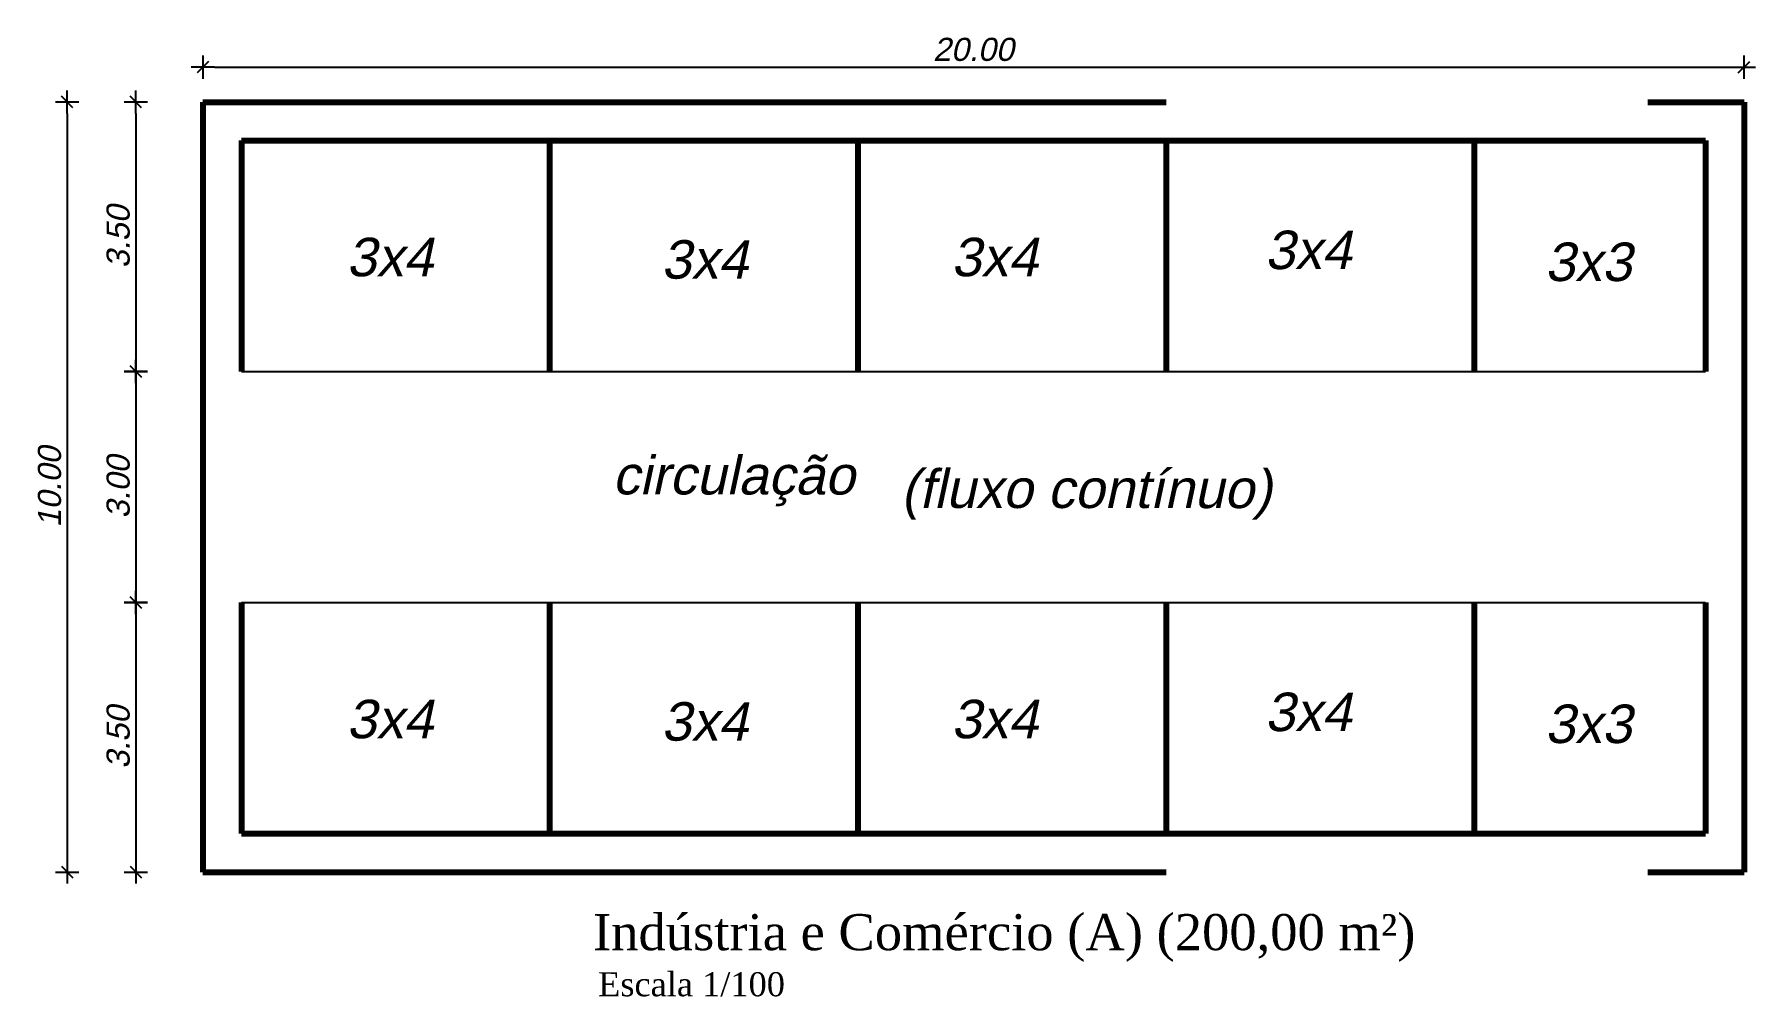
# Model space of a CAD drawing. Header units: metres. Extents: x 2113 to 5678, y -2764 to 956.
# Drawn here: x 3999.41 to 4021.75, y -1670.72 to -1658.22 of the extents above; entities that cross this region are included whole.
import ezdxf

# ---------------------------------------------------------------- set-up
doc = ezdxf.new("R2010")
doc.units = ezdxf.units.M
doc.header["$MEASUREMENT"] = 0
doc.linetypes.add('DASHED2', pattern=[0.375, 0.25, -0.125])
for name, color, linetype in [('COTASOK', 1, 'Continuous'), ('HACHURAS', 8, 'Continuous'), ('PAREDE', 7, 'Continuous')]:
    doc.layers.add(name, color=color, linetype=linetype)
doc.styles.add('JEF', font='times.ttf', dxfattribs={"height": 0.3})
doc.styles.add('util2000', font='arial.ttf', dxfattribs={"oblique": 12.000028})
doc.dimstyles.new('int_1-50_m_MS_50', dxfattribs={"dimscale": 0.05, "dimtxt": 3, "dimasz": 1.5, "dimexe": 1, "dimexo": 0, "dimgap": 0.75, "dimtad": 1, "dimzin": 1, "dimdsep": 46, "dimtxsty": 'util2000', "dimblk": '_U2_SETA01', "dimcen": 1.5, "dimse1": 1, "dimse2": 1, "dimclrd": 1, "dimclre": 1, "dimclrt": 1, "dimazin": 3, "dimtfac": 1, "dimtix": 1, "dimtmove": 1, "dimatfit": 3, "dimldrblk": '_U2_SETA02', "dimfxl": 1, "dimtzin": 12, "dimarcsym": 0})

# ---------------------------------------------------------------- blocks, each defined once
blk = doc.blocks.new('_U2_SETA01')
at = {"color": 0}
for p, q in [((-1, 0), (1, 0)), ((0, -1), (0, 1))]:
    blk.add_line(p, q, dxfattribs=at)
blk.add_line((-0.5, -0.5), (0.5, 0.5))
blk = doc.blocks.new('*D519')
at = {"layer": 'Defpoints', "color": 0, "ltscale": 0.3, "transparency": 16777216}
for p in [(4021.6, -1658.647), (4001.6, -1659.1), (4021.6, -1659.1)]:
    blk.add_point(p, dxfattribs=at)
at = {"layer": 'PAREDE', "color": 1, "lineweight": -2, "ltscale": 0.3, "transparency": 16777216}
blk.add_line((4001.75, -1658.647), (4021.45, -1658.647), dxfattribs=at)
at = {"layer": 'PAREDE', "color": 1, "lineweight": -2, "ltscale": 0.3, "transparency": 16777216, "xscale": 0.15, "yscale": 0.15, "zscale": 0.15, "rotation": 180}
blk.add_blockref('_U2_SETA01', (4001.6, -1658.647), dxfattribs=at)
at = {"layer": 'PAREDE', "color": 1, "lineweight": -2, "ltscale": 0.3, "transparency": 16777216, "xscale": 0.15, "yscale": 0.15, "zscale": 0.15}
blk.add_blockref('_U2_SETA01', (4021.6, -1658.647), dxfattribs=at)
at = {"layer": 'PAREDE', "color": 1, "ltscale": 0.3, "transparency": 16777216, "insert": (4011.6, -1658.418), "char_height": 0.3, "attachment_point": 5, "style": 'util2000'}
blk.add_mtext('20.00', dxfattribs=at)
blk = doc.blocks.new('_U2_SETA02')
blk.add_solid([(-1, -0.17), (0, 0), (-1, 0.17)])
blk = doc.blocks.new('*D351')
at = {"layer": 'Defpoints', "color": 0, "ltscale": 0.3, "transparency": 16777216}
for p in [(4001.579, -1659.1), (3999.839, -1669.1), (4001.927, -1669.1)]:
    blk.add_point(p, dxfattribs=at)
at = {"layer": 'PAREDE', "color": 1, "lineweight": -2, "ltscale": 0.3, "transparency": 16777216}
blk.add_line((3999.839, -1659.25), (3999.839, -1668.95), dxfattribs=at)
at = {"layer": 'PAREDE', "color": 1, "lineweight": -2, "ltscale": 0.3, "transparency": 16777216, "xscale": 0.15, "yscale": 0.15, "zscale": 0.15}
for p, rotation in [((3999.839, -1659.1), 90), ((3999.839, -1669.1), 270)]:
    blk.add_blockref('_U2_SETA01', p, dxfattribs=dict(at, rotation=rotation))
at = {"layer": 'PAREDE', "color": 1, "ltscale": 0.3, "transparency": 16777216, "insert": (3999.611, -1664.1), "char_height": 0.3, "attachment_point": 5, "rotation": 90, "style": 'util2000'}
blk.add_mtext('10.00', dxfattribs=at)
blk = doc.blocks.new('*D352')
at = {"layer": 'Defpoints', "color": 0, "ltscale": 0.3, "transparency": 16777216}
for p in [(4001.608, -1659.1), (4000.73, -1662.6), (4001.458, -1662.6)]:
    blk.add_point(p, dxfattribs=at)
at = {"layer": 'PAREDE', "color": 1, "lineweight": -2, "ltscale": 0.3, "transparency": 16777216}
blk.add_line((4000.73, -1659.25), (4000.73, -1662.45), dxfattribs=at)
at = {"layer": 'PAREDE', "color": 1, "lineweight": -2, "ltscale": 0.3, "transparency": 16777216, "xscale": 0.15, "yscale": 0.15, "zscale": 0.15}
for p, rotation in [((4000.73, -1659.1), 90), ((4000.73, -1662.6), 270)]:
    blk.add_blockref('_U2_SETA01', p, dxfattribs=dict(at, rotation=rotation))
at = {"layer": 'PAREDE', "color": 1, "ltscale": 0.3, "transparency": 16777216, "insert": (4000.502, -1660.85), "char_height": 0.3, "attachment_point": 5, "rotation": 90, "style": 'util2000'}
blk.add_mtext('3.50', dxfattribs=at)
blk = doc.blocks.new('*D353')
at = {"layer": 'Defpoints', "color": 0, "ltscale": 0.3, "transparency": 16777216}
for p in [(4001.458, -1662.6), (4000.73, -1665.6), (4001.542, -1665.6)]:
    blk.add_point(p, dxfattribs=at)
at = {"layer": 'PAREDE', "color": 1, "lineweight": -2, "ltscale": 0.3, "transparency": 16777216}
blk.add_line((4000.73, -1662.75), (4000.73, -1665.45), dxfattribs=at)
at = {"layer": 'PAREDE', "color": 1, "lineweight": -2, "ltscale": 0.3, "transparency": 16777216, "xscale": 0.15, "yscale": 0.15, "zscale": 0.15}
for p, rotation in [((4000.73, -1662.6), 90), ((4000.73, -1665.6), 270)]:
    blk.add_blockref('_U2_SETA01', p, dxfattribs=dict(at, rotation=rotation))
at = {"layer": 'PAREDE', "color": 1, "ltscale": 0.3, "transparency": 16777216, "insert": (4000.502, -1664.1), "char_height": 0.3, "attachment_point": 5, "rotation": 90, "style": 'util2000'}
blk.add_mtext('3.00', dxfattribs=at)
blk = doc.blocks.new('*D354')
at = {"layer": 'Defpoints', "color": 0, "ltscale": 0.3, "transparency": 16777216}
for p in [(4001.542, -1665.6), (4000.73, -1669.1), (4001.33, -1669.1)]:
    blk.add_point(p, dxfattribs=at)
at = {"layer": 'PAREDE', "color": 1, "lineweight": -2, "ltscale": 0.3, "transparency": 16777216}
blk.add_line((4000.73, -1665.75), (4000.73, -1668.95), dxfattribs=at)
at = {"layer": 'PAREDE', "color": 1, "lineweight": -2, "ltscale": 0.3, "transparency": 16777216, "xscale": 0.15, "yscale": 0.15, "zscale": 0.15}
for p, rotation in [((4000.73, -1665.6), 90), ((4000.73, -1669.1), 270)]:
    blk.add_blockref('_U2_SETA01', p, dxfattribs=dict(at, rotation=rotation))
at = {"layer": 'PAREDE', "color": 1, "ltscale": 0.3, "transparency": 16777216, "insert": (4000.502, -1667.35), "char_height": 0.3, "attachment_point": 5, "rotation": 90, "style": 'util2000'}
blk.add_mtext('3.50', dxfattribs=at)
blk = doc.blocks.new('*D355')
at = {"layer": 'Defpoints', "color": 0, "ltscale": 0.3, "transparency": 16777216}
for p in [(4021.6, -1658.647), (4001.6, -1659.1), (4021.6, -1659.1)]:
    blk.add_point(p, dxfattribs=at)
at = {"layer": 'PAREDE', "color": 1, "lineweight": -2, "ltscale": 0.3, "transparency": 16777216}
blk.add_line((4001.75, -1658.647), (4021.45, -1658.647), dxfattribs=at)
at = {"layer": 'PAREDE', "color": 1, "lineweight": -2, "ltscale": 0.3, "transparency": 16777216, "xscale": 0.15, "yscale": 0.15, "zscale": 0.15, "rotation": 180}
blk.add_blockref('_U2_SETA01', (4001.6, -1658.647), dxfattribs=at)
at = {"layer": 'PAREDE', "color": 1, "lineweight": -2, "ltscale": 0.3, "transparency": 16777216, "xscale": 0.15, "yscale": 0.15, "zscale": 0.15}
blk.add_blockref('_U2_SETA01', (4021.6, -1658.647), dxfattribs=at)
at = {"layer": 'PAREDE', "color": 1, "ltscale": 0.3, "transparency": 16777216, "insert": (4011.6, -1658.418), "char_height": 0.3, "attachment_point": 5, "style": 'util2000'}
blk.add_mtext('20.00', dxfattribs=at)
blk = doc.blocks.new('*D356')
at = {"layer": 'Defpoints', "color": 0, "ltscale": 0.3, "transparency": 16777216}
for p in [(4001.579, -1659.1), (3999.839, -1669.1), (4001.927, -1669.1)]:
    blk.add_point(p, dxfattribs=at)
at = {"layer": 'PAREDE', "color": 1, "lineweight": -2, "ltscale": 0.3, "transparency": 16777216}
blk.add_line((3999.839, -1659.25), (3999.839, -1668.95), dxfattribs=at)
at = {"layer": 'PAREDE', "color": 1, "lineweight": -2, "ltscale": 0.3, "transparency": 16777216, "xscale": 0.15, "yscale": 0.15, "zscale": 0.15}
for p, rotation in [((3999.839, -1659.1), 90), ((3999.839, -1669.1), 270)]:
    blk.add_blockref('_U2_SETA01', p, dxfattribs=dict(at, rotation=rotation))
at = {"layer": 'PAREDE', "color": 1, "ltscale": 0.3, "transparency": 16777216, "insert": (3999.611, -1664.1), "char_height": 0.3, "attachment_point": 5, "rotation": 90, "style": 'util2000'}
blk.add_mtext('10.00', dxfattribs=at)
blk = doc.blocks.new('*D357')
at = {"layer": 'Defpoints', "color": 0, "ltscale": 0.3, "transparency": 16777216}
for p in [(4001.608, -1659.1), (4000.73, -1662.6), (4001.458, -1662.6)]:
    blk.add_point(p, dxfattribs=at)
at = {"layer": 'PAREDE', "color": 1, "lineweight": -2, "ltscale": 0.3, "transparency": 16777216}
blk.add_line((4000.73, -1659.25), (4000.73, -1662.45), dxfattribs=at)
at = {"layer": 'PAREDE', "color": 1, "lineweight": -2, "ltscale": 0.3, "transparency": 16777216, "xscale": 0.15, "yscale": 0.15, "zscale": 0.15}
for p, rotation in [((4000.73, -1659.1), 90), ((4000.73, -1662.6), 270)]:
    blk.add_blockref('_U2_SETA01', p, dxfattribs=dict(at, rotation=rotation))
at = {"layer": 'PAREDE', "color": 1, "ltscale": 0.3, "transparency": 16777216, "insert": (4000.502, -1660.85), "char_height": 0.3, "attachment_point": 5, "rotation": 90, "style": 'util2000'}
blk.add_mtext('3.50', dxfattribs=at)
blk = doc.blocks.new('*D358')
at = {"layer": 'Defpoints', "color": 0, "ltscale": 0.3, "transparency": 16777216}
for p in [(4001.458, -1662.6), (4000.73, -1665.6), (4001.542, -1665.6)]:
    blk.add_point(p, dxfattribs=at)
at = {"layer": 'PAREDE', "color": 1, "lineweight": -2, "ltscale": 0.3, "transparency": 16777216}
blk.add_line((4000.73, -1662.75), (4000.73, -1665.45), dxfattribs=at)
at = {"layer": 'PAREDE', "color": 1, "lineweight": -2, "ltscale": 0.3, "transparency": 16777216, "xscale": 0.15, "yscale": 0.15, "zscale": 0.15}
for p, rotation in [((4000.73, -1662.6), 90), ((4000.73, -1665.6), 270)]:
    blk.add_blockref('_U2_SETA01', p, dxfattribs=dict(at, rotation=rotation))
at = {"layer": 'PAREDE', "color": 1, "ltscale": 0.3, "transparency": 16777216, "insert": (4000.502, -1664.1), "char_height": 0.3, "attachment_point": 5, "rotation": 90, "style": 'util2000'}
blk.add_mtext('3.00', dxfattribs=at)
blk = doc.blocks.new('*D359')
at = {"layer": 'Defpoints', "color": 0, "ltscale": 0.3, "transparency": 16777216}
for p in [(4001.542, -1665.6), (4000.73, -1669.1), (4001.33, -1669.1)]:
    blk.add_point(p, dxfattribs=at)
at = {"layer": 'PAREDE', "color": 1, "lineweight": -2, "ltscale": 0.3, "transparency": 16777216}
blk.add_line((4000.73, -1665.75), (4000.73, -1668.95), dxfattribs=at)
at = {"layer": 'PAREDE', "color": 1, "lineweight": -2, "ltscale": 0.3, "transparency": 16777216, "xscale": 0.15, "yscale": 0.15, "zscale": 0.15}
for p, rotation in [((4000.73, -1665.6), 90), ((4000.73, -1669.1), 270)]:
    blk.add_blockref('_U2_SETA01', p, dxfattribs=dict(at, rotation=rotation))
at = {"layer": 'PAREDE', "color": 1, "ltscale": 0.3, "transparency": 16777216, "insert": (4000.502, -1667.35), "char_height": 0.3, "attachment_point": 5, "rotation": 90, "style": 'util2000'}
blk.add_mtext('3.50', dxfattribs=at)

msp = doc.modelspace()

# ---------------------------------------------------------------- linework, layer by layer
at = {"layer": 'HACHURAS'}
for p, q in [((4002.1, -1662.6), (4021.1, -1662.6)), ((4002.1, -1665.6), (4021.1, -1665.6))]:
    msp.add_line(p, q, dxfattribs=at)
at = {"layer": 'PAREDE', "linetype": 'DASHED2', "lineweight": 80, "ltscale": 50}
for p, q in [((4001.6, -1659.1), (4001.6, -1669.1)), ((4001.6, -1659.1), (4021.6, -1659.1)), ((4021.6, -1659.1), (4021.6, -1669.1)), ((4001.6, -1669.1), (4021.6, -1669.1))]:
    msp.add_line(p, q, dxfattribs=at)
at = {"layer": 'PAREDE', "lineweight": 80}
for p, q in [((4002.1, -1659.6), (4002.1, -1662.6)), ((4002.1, -1659.6), (4021.1, -1659.6)), ((4006.1, -1659.6), (4006.1, -1662.6)), ((4010.1, -1659.6), (4010.1, -1662.6)), ((4014.1, -1659.6), (4014.1, -1662.6)), ((4018.1, -1659.6), (4018.1, -1662.6)), ((4021.1, -1659.6), (4021.1, -1662.6)), ((4002.1, -1665.6), (4002.1, -1668.6)), ((4006.1, -1665.6), (4006.1, -1668.6)), ((4010.1, -1665.6), (4010.1, -1668.6)), ((4014.1, -1665.6), (4014.1, -1668.6)), ((4018.1, -1665.6), (4018.1, -1668.6)), ((4021.1, -1665.6), (4021.1, -1668.6)), ((4002.1, -1668.6), (4021.1, -1668.6))]:
    msp.add_line(p, q, dxfattribs=at)

# ---------------------------------------------------------------- texts
at = {"layer": 'COTASOK', "style": 'JEF'}
msp.add_text('Indústria e Comércio (A) (200,00 m²)', height=0.46875, dxfattribs=at).set_placement((4006.663, -1670.115))
at = {"layer": 'COTASOK', "insert": (4006.729, -1670.401), "char_height": 0.3125, "width": 11.83437, "attachment_point": 1, "style": 'JEF'}
msp.add_mtext('Escala 1/100', dxfattribs=at)
msp.add_mtext('Escala 1/100', dxfattribs=at)
at = {"layer": 'PAREDE', "color": 1, "char_height": 0.5, "attachment_point": 7, "rotation": 359.9678, "style": 'util2000'}
for s, insert in [('{\\f@Arial Unicode MS|b0|i0|c0|p34;\\C256;3x4}', (4003.464, -1661.37)), ('{\\f@Arial Unicode MS|b0|i0|c0|p34;\\C256;3x4}', (4007.549, -1661.401)), ('{\\f@Arial Unicode MS|b0|i0|c0|p34;\\C256;3x4}', (4011.312, -1661.37)), ('{\\f@Arial Unicode MS|b0|i0|c0|p34;\\C256;3x4}', (4015.382, -1661.277)), ('{\\f@Arial Unicode MS|b0|i0|c0|p34;\\C256;3x3}', (4019.017, -1661.432)), ('{\\f@Arial Unicode MS|b0|i0|c0|p34;\\C256;circulação}', (4006.915, -1664.35)), ('{\\f@Arial Unicode MS|b0|i0|c0|p34;\\C256;circulação}', (4006.915, -1664.35)), ('{\\f@Arial Unicode MS|b0|i0|c0|p34;\\C256;(fluxo contínuo)}', (4010.658, -1664.522)), ('{\\f@Arial Unicode MS|b0|i0|c0|p34;\\C256;(fluxo contínuo)}', (4010.658, -1664.522)), ('{\\f@Arial Unicode MS|b0|i0|c0|p34;\\C256;3x4}', (4003.464, -1667.37)), ('{\\f@Arial Unicode MS|b0|i0|c0|p34;\\C256;3x4}', (4007.549, -1667.401)), ('{\\f@Arial Unicode MS|b0|i0|c0|p34;\\C256;3x4}', (4011.312, -1667.37)), ('{\\f@Arial Unicode MS|b0|i0|c0|p34;\\C256;3x4}', (4015.382, -1667.277)), ('{\\f@Arial Unicode MS|b0|i0|c0|p34;\\C256;3x3}', (4019.017, -1667.432))]:
    msp.add_mtext(s, dxfattribs=dict(at, insert=insert))

# ---------------------------------------------------------------- dimensions: what is measured, and where the dimension line sits
at = {"layer": 'PAREDE', "ltscale": 0.3}
for picture in ['*D519', '*D355']:
    dim = msp.add_linear_dim(base=(4021.6, -1658.647), p1=(4001.6, -1659.1), p2=(4021.6, -1659.1), dimstyle='int_1-50_m_MS_50', override={"dimscale": 0.1}, dxfattribs=at)
    dim.commit()
    dim.dimension.update_dxf_attribs({"geometry": picture, "text_midpoint": (4011.6, -1658.418)})
for base, p1, p2, picture, middle in [((3999.839, -1669.1), (4001.579, -1659.1), (4001.927, -1669.1), '*D351', (3999.611, -1664.1)), ((3999.839, -1669.1), (4001.579, -1659.1), (4001.927, -1669.1), '*D356', (3999.611, -1664.1)), ((4000.73, -1662.6), (4001.608, -1659.1), (4001.458, -1662.6), '*D352', (4000.502, -1660.85)), ((4000.73, -1662.6), (4001.608, -1659.1), (4001.458, -1662.6), '*D357', (4000.502, -1660.85)), ((4000.73, -1665.6), (4001.458, -1662.6), (4001.542, -1665.6), '*D353', (4000.502, -1664.1)), ((4000.73, -1665.6), (4001.458, -1662.6), (4001.542, -1665.6), '*D358', (4000.502, -1664.1)), ((4000.73, -1669.1), (4001.542, -1665.6), (4001.33, -1669.1), '*D354', (4000.502, -1667.35)), ((4000.73, -1669.1), (4001.542, -1665.6), (4001.33, -1669.1), '*D359', (4000.502, -1667.35))]:
    dim = msp.add_linear_dim(base=base, p1=p1, p2=p2, angle=90, dimstyle='int_1-50_m_MS_50', override={"dimscale": 0.1}, dxfattribs=at)
    dim.commit()
    dim.dimension.update_dxf_attribs({"geometry": picture, "text_midpoint": middle})

doc.saveas('drawing.dxf')
